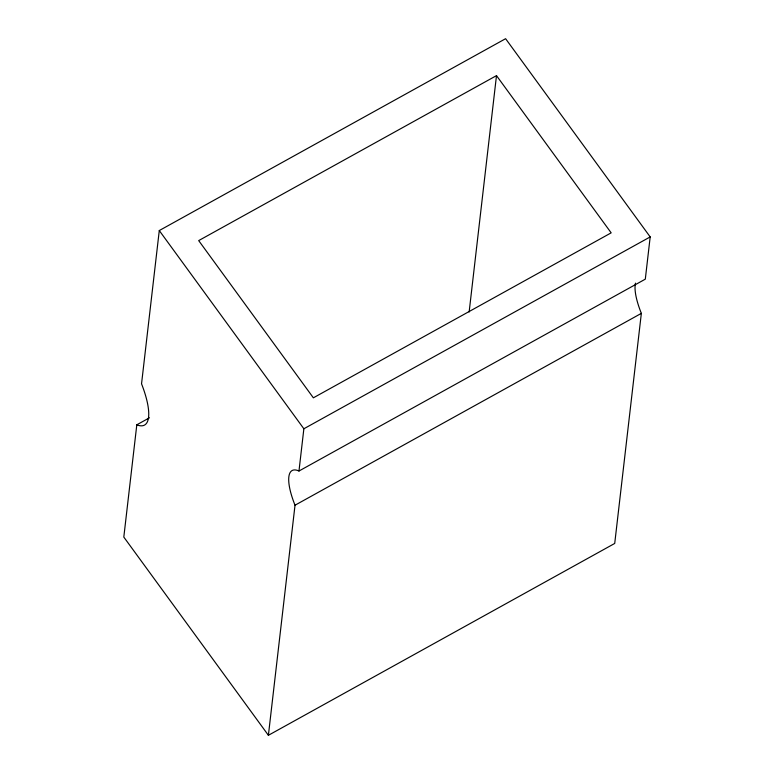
<?xml version="1.0" encoding="UTF-8"?>
<svg xmlns="http://www.w3.org/2000/svg" width="774" height="774" viewBox="0 0 774 774"><rect width="100%" height="100%" fill="white"/><g stroke="black" fill="none" stroke-linecap="round" stroke-linejoin="round"><path stroke-width="1.16" d="M268.394 735.3L295.02 505.219A51.732 15.47 61 0 1 298.977 471.018L645.303 279.162L650.189 236.921L505.606 38.7L159.28 230.555L141.545 383.817A63.836 19.089 61 0 1 136.805 424.81L123.811 537.079L268.394 735.3L614.72 543.445L641.346 313.364A51.732 15.47 61 0 1 635.512 283.129M298.977 471.018L303.863 428.777L159.28 230.555M469.141 312.009L496.492 75.62L198.686 240.598L313.364 397.826L611.17 232.848L496.492 75.62M136.805 424.81L149.469 417.796M303.863 428.777L650.189 236.921M295.02 505.219L641.346 313.364"/></g></svg>
